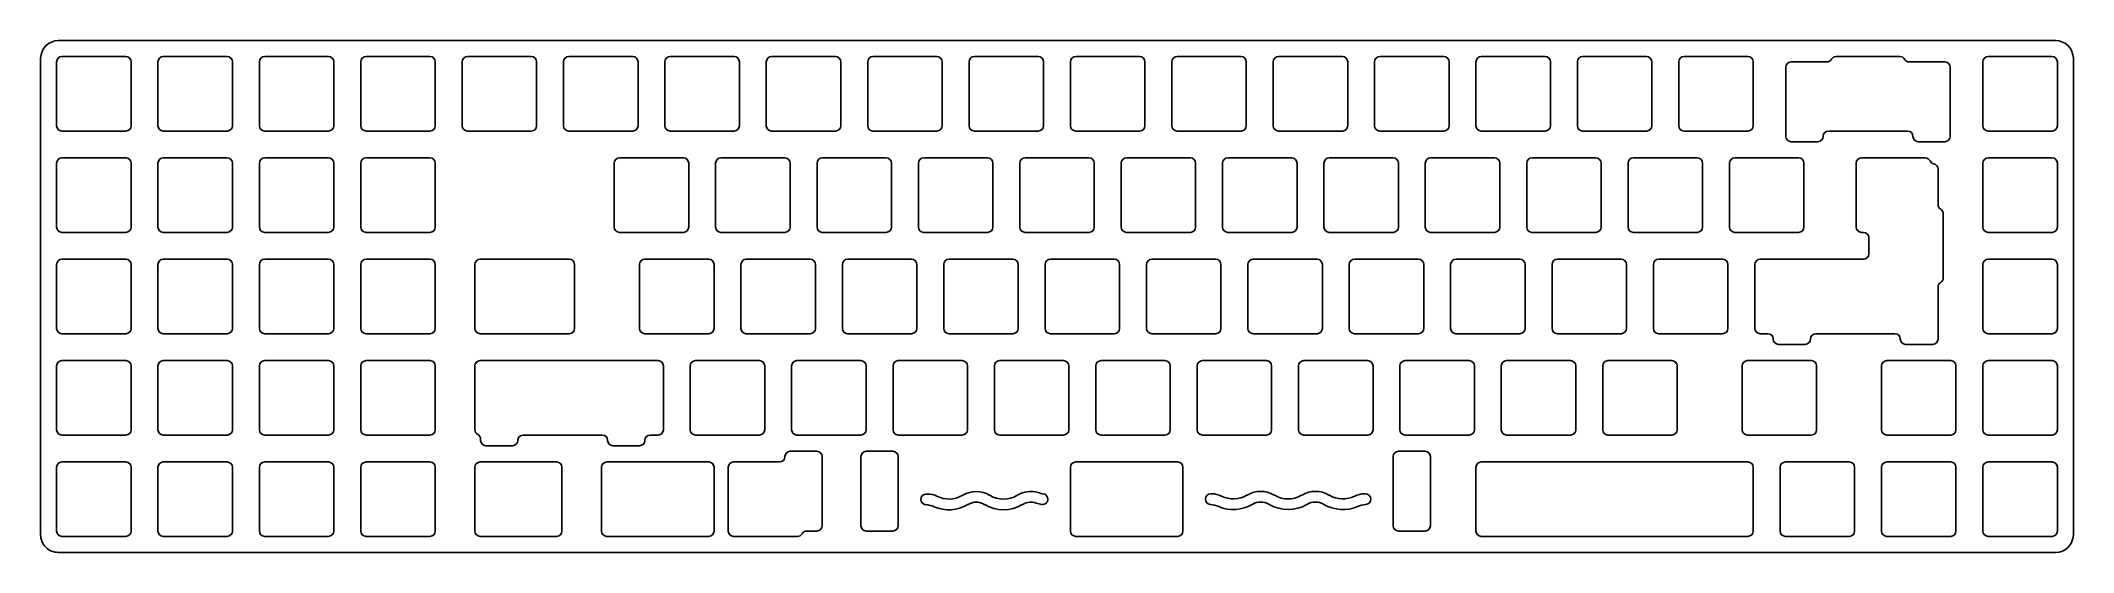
# Model space of a CAD drawing. Extents: x -23 to 359, y -188 to -91.
import ezdxf

# ---------------------------------------------------------------- set-up
doc = ezdxf.new("R2010")
doc.units = 0
doc.header["$MEASUREMENT"] = 0
doc.layers.get('0').update_dxf_attribs({"linetype": 'CONTINUOUS'})

msp = doc.modelspace()

# ---------------------------------------------------------------- linework, layer by layer
at = {"color": 0}
for p, q in [((-19.55, -91.32), (355.78, -91.32)), ((-22.86, -184.22), (-22.86, -94.63)), ((-19.86, -95.32), (-19.86, -107.32)), ((-6.86, -94.32), (-18.86, -94.32)), ((-5.86, -107.32), (-5.86, -95.32)), ((-0.81, -95.32), (-0.81, -107.32)), ((12.19, -94.32), (0.19, -94.32)), ((13.19, -107.32), (13.19, -95.32)), ((18.24, -95.32), (18.24, -107.32)), ((31.24, -94.32), (19.24, -94.32)), ((32.24, -107.32), (32.24, -95.32)), ((37.29, -95.32), (37.29, -107.32)), ((50.29, -94.32), (38.29, -94.32)), ((51.29, -107.32), (51.29, -95.32)), ((56.34, -95.32), (56.34, -107.32)), ((69.34, -94.32), (57.34, -94.32)), ((70.34, -107.32), (70.34, -95.32)), ((75.39, -95.32), (75.39, -107.32)), ((88.39, -94.32), (76.39, -94.32)), ((89.39, -107.32), (89.39, -95.32)), ((94.44, -107.32), (94.44, -95.32)), ((95.44, -94.32), (107.44, -94.32)), ((108.44, -95.32), (108.44, -107.32)), ((113.49, -95.32), (113.49, -107.32)), ((126.49, -94.32), (114.49, -94.32)), ((127.49, -107.32), (127.49, -95.32)), ((132.54, -95.32), (132.54, -107.32)), ((145.54, -94.32), (133.54, -94.32)), ((146.54, -107.32), (146.54, -95.32)), ((151.59, -95.32), (151.59, -107.32)), ((164.59, -94.32), (152.59, -94.32)), ((165.59, -107.32), (165.59, -95.32)), ((170.64, -95.32), (170.64, -107.32)), ((183.64, -94.32), (171.64, -94.32)), ((184.64, -107.32), (184.64, -95.32)), ((189.69, -95.32), (189.69, -107.32)), ((202.69, -94.32), (190.69, -94.32)), ((203.69, -107.32), (203.69, -95.32)), ((208.74, -95.32), (208.74, -107.32)), ((221.74, -94.32), (209.74, -94.32)), ((222.74, -107.32), (222.74, -95.32)), ((227.79, -107.32), (227.79, -95.32)), ((228.79, -94.32), (240.79, -94.32)), ((241.79, -95.32), (241.79, -107.32)), ((246.84, -95.32), (246.84, -107.32)), ((259.84, -94.32), (247.84, -94.32)), ((260.84, -107.32), (260.84, -95.32)), ((265.89, -95.32), (265.89, -107.32)), ((278.89, -94.32), (266.89, -94.32)), ((279.89, -107.32), (279.89, -95.32)), ((284.94, -95.32), (284.94, -107.32)), ((297.94, -94.32), (285.94, -94.32)), ((298.94, -107.32), (298.94, -95.32)), ((312.78, -95.32), (306.08, -95.32)), ((326.52, -94.32), (314.52, -94.32)), ((334.95, -95.32), (328.25, -95.32)), ((342.09, -107.32), (342.09, -95.32)), ((343.09, -94.32), (355.09, -94.32)), ((356.09, -95.32), (356.09, -107.32)), ((359.09, -94.63), (359.09, -184.22)), ((305.08, -96.32), (305.08, -109.32)), ((335.95, -109.32), (335.95, -96.32)), ((-18.86, -108.32), (-6.86, -108.32)), ((0.19, -108.32), (12.19, -108.32)), ((19.24, -108.32), (31.24, -108.32)), ((38.29, -108.32), (50.29, -108.32)), ((57.34, -108.32), (69.34, -108.32)), ((76.39, -108.32), (88.39, -108.32)), ((107.44, -108.32), (95.44, -108.32)), ((114.49, -108.32), (126.49, -108.32)), ((133.54, -108.32), (145.54, -108.32)), ((152.59, -108.32), (164.59, -108.32)), ((171.64, -108.32), (183.64, -108.32)), ((190.69, -108.32), (202.69, -108.32)), ((209.74, -108.32), (221.74, -108.32)), ((240.79, -108.32), (228.79, -108.32)), ((247.84, -108.32), (259.84, -108.32)), ((266.89, -108.32), (278.89, -108.32)), ((285.94, -108.32), (297.94, -108.32)), ((306.08, -110.32), (311.08, -110.32)), ((313.08, -108.32), (327.95, -108.32)), ((329.95, -110.32), (334.95, -110.32)), ((355.09, -108.32), (343.09, -108.32)), ((-19.86, -114.37), (-19.86, -126.37)), ((-6.86, -113.37), (-18.86, -113.37)), ((-5.86, -126.37), (-5.86, -114.37)), ((-0.81, -114.37), (-0.81, -126.37)), ((12.19, -113.37), (0.19, -113.37)), ((13.19, -126.37), (13.19, -114.37)), ((18.24, -114.37), (18.24, -126.37)), ((31.24, -113.37), (19.24, -113.37)), ((32.24, -126.37), (32.24, -114.37)), ((37.29, -114.37), (37.29, -126.37)), ((50.29, -113.37), (38.29, -113.37)), ((51.29, -126.37), (51.29, -114.37)), ((84.92, -114.37), (84.92, -126.37)), ((97.92, -113.37), (85.92, -113.37)), ((98.92, -126.37), (98.92, -114.37)), ((103.97, -126.37), (103.97, -114.37)), ((104.97, -113.37), (116.97, -113.37)), ((117.97, -114.37), (117.97, -126.37)), ((123.02, -126.37), (123.02, -114.37)), ((124.02, -113.37), (136.02, -113.37)), ((137.02, -114.37), (137.02, -126.37)), ((142.07, -114.37), (142.07, -126.37)), ((155.07, -113.37), (143.07, -113.37)), ((156.07, -126.37), (156.07, -114.37)), ((161.12, -126.37), (161.12, -114.37)), ((162.12, -113.37), (174.12, -113.37)), ((175.12, -114.37), (175.12, -126.37)), ((180.17, -126.37), (180.17, -114.37)), ((181.17, -113.37), (193.17, -113.37)), ((194.17, -114.37), (194.17, -126.37)), ((199.22, -126.37), (199.22, -114.37)), ((200.22, -113.37), (212.22, -113.37)), ((213.22, -114.37), (213.22, -126.37)), ((218.27, -126.37), (218.27, -114.37)), ((219.27, -113.37), (231.27, -113.37)), ((232.27, -114.37), (232.27, -126.37)), ((237.32, -114.37), (237.32, -126.37)), ((250.32, -113.37), (238.32, -113.37)), ((251.32, -126.37), (251.32, -114.37)), ((256.37, -114.37), (256.37, -126.37)), ((269.37, -113.37), (257.37, -113.37)), ((270.37, -126.37), (270.37, -114.37)), ((275.42, -114.37), (275.42, -126.37)), ((288.42, -113.37), (276.42, -113.37)), ((289.42, -126.37), (289.42, -114.37)), ((294.47, -114.37), (294.47, -126.37)), ((307.47, -113.37), (295.47, -113.37)), ((308.47, -126.37), (308.47, -114.37)), ((318.28, -114.37), (318.28, -126.37)), ((331.28, -113.37), (319.28, -113.37)), ((342.09, -114.37), (342.09, -126.37)), ((355.09, -113.37), (343.09, -113.37)), ((356.09, -126.37), (356.09, -114.37)), ((333.66, -122.17), (333.66, -115.46)), ((334.66, -135.9), (334.66, -123.9)), ((-18.86, -127.37), (-6.86, -127.37)), ((0.19, -127.37), (12.19, -127.37)), ((19.24, -127.37), (31.24, -127.37)), ((38.29, -127.37), (50.29, -127.37)), ((85.92, -127.37), (97.92, -127.37)), ((116.97, -127.37), (104.97, -127.37)), ((136.02, -127.37), (124.02, -127.37)), ((143.07, -127.37), (155.07, -127.37)), ((174.12, -127.37), (162.12, -127.37)), ((193.17, -127.37), (181.17, -127.37)), ((212.22, -127.37), (200.22, -127.37)), ((231.27, -127.37), (219.27, -127.37)), ((238.32, -127.37), (250.32, -127.37)), ((257.37, -127.37), (269.37, -127.37)), ((276.42, -127.37), (288.42, -127.37)), ((295.47, -127.37), (307.47, -127.37)), ((319.28, -127.37), (319.66, -127.37)), ((320.66, -128.37), (320.66, -131.42)), ((343.09, -127.37), (355.09, -127.37)), ((-19.86, -133.42), (-19.86, -145.42)), ((-6.86, -132.42), (-18.86, -132.42)), ((-5.86, -145.42), (-5.86, -133.42)), ((-0.81, -133.42), (-0.81, -145.42)), ((12.19, -132.42), (0.19, -132.42)), ((13.19, -145.42), (13.19, -133.42)), ((18.24, -133.42), (18.24, -145.42)), ((31.24, -132.42), (19.24, -132.42)), ((32.24, -145.42), (32.24, -133.42)), ((37.29, -133.42), (37.29, -145.42)), ((50.29, -132.42), (38.29, -132.42)), ((51.29, -145.42), (51.29, -133.42)), ((58.72, -145.42), (58.72, -133.42)), ((59.72, -132.42), (76.48, -132.42)), ((77.48, -133.42), (77.48, -145.42)), ((89.68, -133.42), (89.68, -145.42)), ((102.68, -132.42), (90.68, -132.42)), ((103.68, -145.42), (103.68, -133.42)), ((108.73, -133.42), (108.73, -145.42)), ((121.73, -132.42), (109.73, -132.42)), ((122.73, -145.42), (122.73, -133.42)), ((127.78, -133.42), (127.78, -145.42)), ((140.78, -132.42), (128.78, -132.42)), ((141.78, -145.42), (141.78, -133.42)), ((146.83, -145.42), (146.83, -133.42)), ((147.83, -132.42), (159.83, -132.42)), ((160.83, -133.42), (160.83, -145.42)), ((165.88, -133.42), (165.88, -145.42)), ((178.88, -132.42), (166.88, -132.42)), ((179.88, -145.42), (179.88, -133.42)), ((184.93, -133.42), (184.93, -145.42)), ((197.93, -132.42), (185.93, -132.42)), ((198.93, -145.42), (198.93, -133.42)), ((203.98, -133.42), (203.98, -145.42)), ((216.98, -132.42), (204.98, -132.42)), ((217.98, -145.42), (217.98, -133.42)), ((223.03, -145.42), (223.03, -133.42)), ((224.03, -132.42), (236.03, -132.42)), ((237.03, -133.42), (237.03, -145.42)), ((242.08, -145.42), (242.08, -133.42)), ((243.08, -132.42), (255.08, -132.42)), ((256.08, -133.42), (256.08, -145.42)), ((261.13, -133.42), (261.13, -145.42)), ((274.13, -132.42), (262.13, -132.42)), ((275.13, -145.42), (275.13, -133.42)), ((280.18, -133.42), (280.18, -145.42)), ((293.18, -132.42), (281.18, -132.42)), ((294.18, -145.42), (294.18, -133.42)), ((299.23, -133.42), (299.23, -145.42)), ((319.66, -132.42), (300.23, -132.42)), ((342.09, -133.42), (342.09, -145.42)), ((355.09, -132.42), (343.09, -132.42)), ((356.09, -145.42), (356.09, -133.42)), ((333.66, -147.42), (333.66, -137.63)), ((-18.86, -146.42), (-6.86, -146.42)), ((0.19, -146.42), (12.19, -146.42)), ((19.24, -146.42), (31.24, -146.42)), ((38.29, -146.42), (50.29, -146.42)), ((76.48, -146.42), (59.72, -146.42)), ((90.68, -146.42), (102.68, -146.42)), ((109.73, -146.42), (121.73, -146.42)), ((128.78, -146.42), (140.78, -146.42)), ((159.83, -146.42), (147.83, -146.42)), ((166.88, -146.42), (178.88, -146.42)), ((185.93, -146.42), (197.93, -146.42)), ((204.98, -146.42), (216.98, -146.42)), ((236.03, -146.42), (224.03, -146.42)), ((255.08, -146.42), (243.08, -146.42)), ((262.13, -146.42), (274.13, -146.42)), ((281.18, -146.42), (293.18, -146.42)), ((300.23, -146.42), (301.7, -146.42)), ((303.7, -148.42), (308.7, -148.42)), ((310.7, -146.42), (325.57, -146.42)), ((327.57, -148.42), (332.57, -148.42)), ((332.57, -148.42), (332.66, -148.42)), ((343.09, -146.42), (355.09, -146.42)), ((-19.86, -152.47), (-19.86, -164.47)), ((-6.86, -151.47), (-18.86, -151.47)), ((-5.86, -164.47), (-5.86, -152.47)), ((-0.81, -152.47), (-0.81, -164.47)), ((12.19, -151.47), (0.19, -151.47)), ((13.19, -164.47), (13.19, -152.47)), ((18.24, -152.47), (18.24, -164.47)), ((31.24, -151.47), (19.24, -151.47)), ((32.24, -164.47), (32.24, -152.47)), ((37.29, -152.47), (37.29, -164.47)), ((50.29, -151.47), (38.29, -151.47)), ((51.29, -164.47), (51.29, -152.47)), ((58.72, -152.47), (58.72, -164.47)), ((93.15, -151.47), (59.72, -151.47)), ((94.15, -164.47), (94.15, -152.47)), ((99.2, -152.47), (99.2, -164.47)), ((112.2, -151.47), (100.2, -151.47)), ((113.2, -164.47), (113.2, -152.47)), ((118.25, -152.47), (118.25, -164.47)), ((131.25, -151.47), (119.25, -151.47)), ((132.25, -164.47), (132.25, -152.47)), ((137.3, -152.47), (137.3, -164.47)), ((150.3, -151.47), (138.3, -151.47)), ((151.3, -164.47), (151.3, -152.47)), ((156.35, -152.47), (156.35, -164.47)), ((169.35, -151.47), (157.35, -151.47)), ((170.35, -164.47), (170.35, -152.47)), ((175.4, -152.47), (175.4, -164.47)), ((188.4, -151.47), (176.4, -151.47)), ((189.4, -164.47), (189.4, -152.47)), ((194.45, -152.47), (194.45, -164.47)), ((207.45, -151.47), (195.45, -151.47)), ((208.45, -164.47), (208.45, -152.47)), ((213.5, -152.47), (213.5, -164.47)), ((226.5, -151.47), (214.5, -151.47)), ((227.5, -164.47), (227.5, -152.47)), ((232.55, -152.47), (232.55, -164.47)), ((245.55, -151.47), (233.55, -151.47)), ((246.55, -164.47), (246.55, -152.47)), ((251.6, -152.47), (251.6, -164.47)), ((264.6, -151.47), (252.6, -151.47)), ((265.6, -164.47), (265.6, -152.47)), ((270.65, -152.47), (270.65, -164.47)), ((283.65, -151.47), (271.65, -151.47)), ((284.65, -164.47), (284.65, -152.47)), ((296.85, -152.47), (296.85, -164.47)), ((309.85, -151.47), (297.85, -151.47)), ((310.85, -164.47), (310.85, -152.47)), ((323.04, -152.47), (323.04, -164.47)), ((336.04, -151.47), (324.04, -151.47)), ((337.04, -164.47), (337.04, -152.47)), ((342.09, -152.47), (342.09, -164.47)), ((355.09, -151.47), (343.09, -151.47)), ((356.09, -164.47), (356.09, -152.47)), ((-18.86, -165.47), (-6.86, -165.47)), ((0.19, -165.47), (12.19, -165.47)), ((19.24, -165.47), (31.24, -165.47)), ((38.29, -165.47), (50.29, -165.47)), ((59.81, -166.25), (59.81, -166.47)), ((60.81, -167.47), (65.81, -167.47)), ((67.81, -165.47), (82.68, -165.47)), ((84.68, -167.47), (89.68, -167.47)), ((91.68, -165.47), (93.15, -165.47)), ((100.2, -165.47), (112.2, -165.47)), ((119.25, -165.47), (131.25, -165.47)), ((138.3, -165.47), (150.3, -165.47)), ((157.35, -165.47), (169.35, -165.47)), ((176.4, -165.47), (188.4, -165.47)), ((195.45, -165.47), (207.45, -165.47)), ((214.5, -165.47), (226.5, -165.47)), ((233.55, -165.47), (245.55, -165.47)), ((252.6, -165.47), (264.6, -165.47)), ((271.65, -165.47), (283.65, -165.47)), ((297.85, -165.47), (309.85, -165.47)), ((324.04, -165.47), (336.04, -165.47)), ((343.09, -165.47), (355.09, -165.47)), ((-19.86, -171.52), (-19.86, -183.52)), ((-6.86, -170.52), (-18.86, -170.52)), ((-5.86, -183.52), (-5.86, -171.52)), ((-0.81, -171.52), (-0.81, -183.52)), ((12.19, -170.52), (0.19, -170.52)), ((13.19, -183.52), (13.19, -171.52)), ((18.24, -171.52), (18.24, -183.52)), ((31.24, -170.52), (19.24, -170.52)), ((32.24, -183.52), (32.24, -171.52)), ((37.29, -171.52), (37.29, -183.52)), ((50.29, -170.52), (38.29, -170.52)), ((51.29, -183.52), (51.29, -171.52)), ((58.72, -171.52), (58.72, -183.52)), ((74.1, -170.52), (59.72, -170.52)), ((75.1, -183.52), (75.1, -171.52)), ((82.53, -171.52), (82.53, -183.52)), ((102.68, -170.52), (83.53, -170.52)), ((103.68, -183.52), (103.68, -171.52)), ((106.35, -171.52), (106.35, -183.52)), ((115.99, -170.52), (107.35, -170.52)), ((122.99, -168.52), (117.99, -168.52)), ((123.99, -182.52), (123.99, -169.52)), ((131.28, -182.52), (131.28, -169.52)), ((132.28, -168.52), (137.28, -168.52)), ((138.28, -169.52), (138.28, -182.52)), ((170.64, -171.52), (170.64, -183.52)), ((190.78, -170.52), (171.64, -170.52)), ((191.78, -183.52), (191.78, -171.52)), ((231.28, -169.52), (231.28, -182.52)), ((237.28, -168.52), (232.28, -168.52)), ((238.28, -182.52), (238.28, -169.52)), ((246.84, -171.52), (246.84, -183.52)), ((297.94, -170.52), (247.84, -170.52)), ((298.94, -183.52), (298.94, -171.52)), ((303.99, -171.52), (303.99, -183.52)), ((316.99, -170.52), (304.99, -170.52)), ((317.99, -183.52), (317.99, -171.52)), ((323.04, -171.52), (323.04, -183.52)), ((336.04, -170.52), (324.04, -170.52)), ((337.04, -183.52), (337.04, -171.52)), ((342.09, -171.52), (342.09, -183.52)), ((355.09, -170.52), (343.09, -170.52)), ((356.09, -183.52), (356.09, -171.52)), ((143.53, -176.56), (143.77, -176.56)), ((150.32, -176.83), (150.42, -176.78)), ((151.43, -178.5), (151.33, -178.56)), ((154.54, -178.56), (154.45, -178.5)), ((155.46, -176.78), (155.55, -176.83)), ((160.6, -176.83), (160.69, -176.78)), ((161.7, -178.5), (161.61, -178.56)), ((196.99, -176.52), (197.23, -176.52)), ((203.79, -176.8), (203.88, -176.74)), ((204.89, -178.47), (204.8, -178.52)), ((208.01, -178.52), (207.92, -178.47)), ((208.92, -176.74), (209.02, -176.8)), ((214.06, -176.8), (214.15, -176.74)), ((215.16, -178.47), (215.07, -178.52)), ((218.28, -178.52), (218.19, -178.47)), ((219.2, -176.74), (219.29, -176.8)), ((225.85, -176.52), (226.08, -176.52)), ((-18.86, -184.52), (-6.86, -184.52)), ((0.19, -184.52), (12.19, -184.52)), ((19.24, -184.52), (31.24, -184.52)), ((38.29, -184.52), (50.29, -184.52)), ((59.72, -184.52), (74.1, -184.52)), ((83.53, -184.52), (102.68, -184.52)), ((107.35, -184.52), (119.35, -184.52)), ((121.08, -183.52), (122.99, -183.52)), ((137.28, -183.52), (132.28, -183.52)), ((171.64, -184.52), (190.78, -184.52)), ((232.28, -183.52), (237.28, -183.52)), ((247.84, -184.52), (297.94, -184.52)), ((304.99, -184.52), (316.99, -184.52)), ((324.04, -184.52), (336.04, -184.52)), ((343.09, -184.52), (355.09, -184.52)), ((355.78, -187.52), (-19.55, -187.52))]:
    msp.add_line(p, q, dxfattribs=at)
for centre, radius, start, end in [((-19.55, -94.63), 3.31, 90, 180), ((355.78, -94.63), 3.31, 0, 90), ((-18.86, -95.32), 1, 90, 180), ((-6.86, -95.32), 1, 0, 90), ((0.19, -95.32), 1, 90, 180), ((12.19, -95.32), 1, 0, 90), ((19.24, -95.32), 1, 90, 180), ((31.24, -95.32), 1, 0, 90), ((38.29, -95.32), 1, 90, 180), ((50.29, -95.32), 1, 0, 90), ((57.34, -95.32), 1, 90, 180), ((69.34, -95.32), 1, 0, 90), ((76.39, -95.32), 1, 90, 180), ((88.39, -95.32), 1, 0, 90), ((95.44, -95.32), 1, 90, 180), ((107.44, -95.32), 1, 0, 90), ((114.49, -95.32), 1, 90, 180), ((126.49, -95.32), 1, 0, 90), ((133.54, -95.32), 1, 90, 180), ((145.54, -95.32), 1, 0, 90), ((152.59, -95.32), 1, 90, 180), ((164.59, -95.32), 1, 0, 90), ((171.64, -95.32), 1, 90, 180), ((183.64, -95.32), 1, 0, 90), ((190.69, -95.32), 1, 90, 180), ((202.69, -95.32), 1, 0, 90), ((209.74, -95.32), 1, 90, 180), ((221.74, -95.32), 1, 0, 90), ((228.79, -95.32), 1, 90, 180), ((240.79, -95.32), 1, 0, 90), ((247.84, -95.32), 1, 90, 180), ((259.84, -95.32), 1, 0, 90), ((266.89, -95.32), 1, 90, 180), ((278.89, -95.32), 1, 0, 90), ((285.94, -95.32), 1, 90, 180), ((297.94, -95.32), 1, 0, 90), ((306.08, -96.32), 1, 90, 180), ((312.78, -94.32), 1, 270, 330), ((314.52, -95.32), 1, 90, 150), ((326.52, -95.32), 1, 30, 90), ((328.25, -94.32), 1, 210, 270), ((334.95, -96.32), 1, 0, 90), ((343.09, -95.32), 1, 90, 180), ((355.09, -95.32), 1, 0, 90), ((-18.86, -107.32), 1, 180, 270), ((-6.86, -107.32), 1, 270, 0), ((0.19, -107.32), 1, 180, 270), ((12.19, -107.32), 1, 270, 0), ((19.24, -107.32), 1, 180, 270), ((31.24, -107.32), 1, 270, 0), ((38.29, -107.32), 1, 180, 270), ((50.29, -107.32), 1, 270, 0), ((57.34, -107.32), 1, 180, 270), ((69.34, -107.32), 1, 270, 0), ((76.39, -107.32), 1, 180, 270), ((88.39, -107.32), 1, 270, 0), ((95.44, -107.32), 1, 180, 270), ((107.44, -107.32), 1, 270, 0), ((114.49, -107.32), 1, 180, 270), ((126.49, -107.32), 1, 270, 0), ((133.54, -107.32), 1, 180, 270), ((145.54, -107.32), 1, 270, 0), ((152.59, -107.32), 1, 180, 270), ((164.59, -107.32), 1, 270, 0), ((171.64, -107.32), 1, 180, 270), ((183.64, -107.32), 1, 270, 0), ((190.69, -107.32), 1, 180, 270), ((202.69, -107.32), 1, 270, 0), ((209.74, -107.32), 1, 180, 270), ((221.74, -107.32), 1, 270, 0), ((228.79, -107.32), 1, 180, 270), ((240.79, -107.32), 1, 270, 0), ((247.84, -107.32), 1, 180, 270), ((259.84, -107.32), 1, 270, 0), ((266.89, -107.32), 1, 180, 270), ((278.89, -107.32), 1, 270, 0), ((285.94, -107.32), 1, 180, 270), ((297.94, -107.32), 1, 270, 0), ((306.08, -109.32), 1, 180, 270), ((311.08, -109.32), 1, 270, 0), ((313.08, -109.32), 1, 90, 180), ((327.95, -109.32), 1, 0, 90), ((329.95, -109.32), 1, 180, 270), ((334.95, -109.32), 1, 270, 0), ((343.09, -107.32), 1, 180, 270), ((355.09, -107.32), 1, 270, 0), ((-18.86, -114.37), 1, 90, 180), ((-6.86, -114.37), 1, 0, 90), ((0.19, -114.37), 1, 90, 180), ((12.19, -114.37), 1, 0, 90), ((19.24, -114.37), 1, 90, 180), ((31.24, -114.37), 1, 0, 90), ((38.29, -114.37), 1, 90, 180), ((50.29, -114.37), 1, 0, 90), ((85.92, -114.37), 1, 90, 180), ((97.92, -114.37), 1, 0, 90), ((104.97, -114.37), 1, 90, 180), ((116.97, -114.37), 1, 0, 90), ((124.02, -114.37), 1, 90, 180), ((136.02, -114.37), 1, 0, 90), ((143.07, -114.37), 1, 90, 180), ((155.07, -114.37), 1, 0, 90), ((162.12, -114.37), 1, 90, 180), ((174.12, -114.37), 1, 0, 90), ((181.17, -114.37), 1, 90, 180), ((193.17, -114.37), 1, 0, 90), ((200.22, -114.37), 1, 90, 180), ((212.22, -114.37), 1, 0, 90), ((219.27, -114.37), 1, 90, 180), ((231.27, -114.37), 1, 0, 90), ((238.32, -114.37), 1, 90, 180), ((250.32, -114.37), 1, 0, 90), ((257.37, -114.37), 1, 90, 180), ((269.37, -114.37), 1, 0, 90), ((276.42, -114.37), 1, 90, 180), ((288.42, -114.37), 1, 0, 90), ((295.47, -114.37), 1, 90, 180), ((307.47, -114.37), 1, 0, 90), ((319.28, -114.37), 1, 90, 180), ((331.28, -114.37), 1, 25.7316, 90), ((333.08, -113.5), 1, 205.7316, 257.8652), ((332.66, -115.46), 1, 0, 77.8652), ((343.09, -114.37), 1, 90, 180), ((355.09, -114.37), 1, 0, 90), ((334.66, -122.17), 1, 180, 240), ((333.66, -123.9), 1, 0, 60), ((-18.86, -126.37), 1, 180, 270), ((-6.86, -126.37), 1, 270, 0), ((0.19, -126.37), 1, 180, 270), ((12.19, -126.37), 1, 270, 0), ((19.24, -126.37), 1, 180, 270), ((31.24, -126.37), 1, 270, 0), ((38.29, -126.37), 1, 180, 270), ((50.29, -126.37), 1, 270, 0), ((85.92, -126.37), 1, 180, 270), ((97.92, -126.37), 1, 270, 0), ((104.97, -126.37), 1, 180, 270), ((116.97, -126.37), 1, 270, 0), ((124.02, -126.37), 1, 180, 270), ((136.02, -126.37), 1, 270, 0), ((143.07, -126.37), 1, 180, 270), ((155.07, -126.37), 1, 270, 0), ((162.12, -126.37), 1, 180, 270), ((174.12, -126.37), 1, 270, 0), ((181.17, -126.37), 1, 180, 270), ((193.17, -126.37), 1, 270, 0), ((200.22, -126.37), 1, 180, 270), ((212.22, -126.37), 1, 270, 0), ((219.27, -126.37), 1, 180, 270), ((231.27, -126.37), 1, 270, 0), ((238.32, -126.37), 1, 180, 270), ((250.32, -126.37), 1, 270, 0), ((257.37, -126.37), 1, 180, 270), ((269.37, -126.37), 1, 270, 0), ((276.42, -126.37), 1, 180, 270), ((288.42, -126.37), 1, 270, 0), ((295.47, -126.37), 1, 180, 270), ((307.47, -126.37), 1, 270, 0), ((319.28, -126.37), 1, 180, 270), ((319.66, -128.37), 1, 0, 90), ((343.09, -126.37), 1, 180, 270), ((355.09, -126.37), 1, 270, 0), ((-18.86, -133.42), 1, 90, 180), ((-6.86, -133.42), 1, 0, 90), ((0.19, -133.42), 1, 90, 180), ((12.19, -133.42), 1, 0, 90), ((19.24, -133.42), 1, 90, 180), ((31.24, -133.42), 1, 0, 90), ((38.29, -133.42), 1, 90, 180), ((50.29, -133.42), 1, 0, 90), ((59.72, -133.42), 1, 90, 180), ((76.48, -133.42), 1, 0, 90), ((90.68, -133.42), 1, 90, 180), ((102.68, -133.42), 1, 0, 90), ((109.73, -133.42), 1, 90, 180), ((121.73, -133.42), 1, 0, 90), ((128.78, -133.42), 1, 90, 180), ((140.78, -133.42), 1, 0, 90), ((147.83, -133.42), 1, 90, 180), ((159.83, -133.42), 1, 0, 90), ((166.88, -133.42), 1, 90, 180), ((178.88, -133.42), 1, 0, 90), ((185.93, -133.42), 1, 90, 180), ((197.93, -133.42), 1, 0, 90), ((204.98, -133.42), 1, 90, 180), ((216.98, -133.42), 1, 0, 90), ((224.03, -133.42), 1, 90, 180), ((236.03, -133.42), 1, 0, 90), ((243.08, -133.42), 1, 90, 180), ((255.08, -133.42), 1, 0, 90), ((262.13, -133.42), 1, 90, 180), ((274.13, -133.42), 1, 0, 90), ((281.18, -133.42), 1, 90, 180), ((293.18, -133.42), 1, 0, 90), ((300.23, -133.42), 1, 90, 180), ((319.66, -131.42), 1, 270, 0), ((343.09, -133.42), 1, 90, 180), ((355.09, -133.42), 1, 0, 90), ((334.66, -137.63), 1, 120, 180), ((333.66, -135.9), 1, 300, 0), ((-18.86, -145.42), 1, 180, 270), ((-6.86, -145.42), 1, 270, 0), ((0.19, -145.42), 1, 180, 270), ((12.19, -145.42), 1, 270, 0), ((19.24, -145.42), 1, 180, 270), ((31.24, -145.42), 1, 270, 0), ((38.29, -145.42), 1, 180, 270), ((50.29, -145.42), 1, 270, 0), ((59.72, -145.42), 1, 180, 270), ((76.48, -145.42), 1, 270, 0), ((90.68, -145.42), 1, 180, 270), ((102.68, -145.42), 1, 270, 0), ((109.73, -145.42), 1, 180, 270), ((121.73, -145.42), 1, 270, 0), ((128.78, -145.42), 1, 180, 270), ((140.78, -145.42), 1, 270, 0), ((147.83, -145.42), 1, 180, 270), ((159.83, -145.42), 1, 270, 0), ((166.88, -145.42), 1, 180, 270), ((178.88, -145.42), 1, 270, 0), ((185.93, -145.42), 1, 180, 270), ((197.93, -145.42), 1, 270, 0), ((204.98, -145.42), 1, 180, 270), ((216.98, -145.42), 1, 270, 0), ((224.03, -145.42), 1, 180, 270), ((236.03, -145.42), 1, 270, 0), ((243.08, -145.42), 1, 180, 270), ((255.08, -145.42), 1, 270, 0), ((262.13, -145.42), 1, 180, 270), ((274.13, -145.42), 1, 270, 0), ((281.18, -145.42), 1, 180, 270), ((293.18, -145.42), 1, 270, 0), ((300.23, -145.42), 1, 180, 270), ((301.7, -147.42), 1, 0, 90), ((303.7, -147.42), 1, 180, 270), ((308.7, -147.42), 1, 270, 0), ((310.7, -147.42), 1, 90, 180), ((325.57, -147.42), 1, 0, 90), ((327.57, -147.42), 1, 180, 270), ((332.66, -147.42), 1, 270, 0), ((343.09, -145.42), 1, 180, 270), ((355.09, -145.42), 1, 270, 0), ((-18.86, -152.47), 1, 90, 180), ((-6.86, -152.47), 1, 0, 90), ((0.19, -152.47), 1, 90, 180), ((12.19, -152.47), 1, 0, 90), ((19.24, -152.47), 1, 90, 180), ((31.24, -152.47), 1, 0, 90), ((38.29, -152.47), 1, 90, 180), ((50.29, -152.47), 1, 0, 90), ((59.72, -152.47), 1, 90, 180), ((93.15, -152.47), 1, 0, 90), ((100.2, -152.47), 1, 90, 180), ((112.2, -152.47), 1, 0, 90), ((119.25, -152.47), 1, 90, 180), ((131.25, -152.47), 1, 0, 90), ((138.3, -152.47), 1, 90, 180), ((150.3, -152.47), 1, 0, 90), ((157.35, -152.47), 1, 90, 180), ((169.35, -152.47), 1, 0, 90), ((176.4, -152.47), 1, 90, 180), ((188.4, -152.47), 1, 0, 90), ((195.45, -152.47), 1, 90, 180), ((207.45, -152.47), 1, 0, 90), ((214.5, -152.47), 1, 90, 180), ((226.5, -152.47), 1, 0, 90), ((233.55, -152.47), 1, 90, 180), ((245.55, -152.47), 1, 0, 90), ((252.6, -152.47), 1, 90, 180), ((264.6, -152.47), 1, 0, 90), ((271.65, -152.47), 1, 90, 180), ((283.65, -152.47), 1, 0, 90), ((297.85, -152.47), 1, 90, 180), ((309.85, -152.47), 1, 0, 90), ((324.04, -152.47), 1, 90, 180), ((336.04, -152.47), 1, 0, 90), ((343.09, -152.47), 1, 90, 180), ((355.09, -152.47), 1, 0, 90), ((-18.86, -164.47), 1, 180, 270), ((-6.86, -164.47), 1, 270, 0), ((0.19, -164.47), 1, 180, 270), ((12.19, -164.47), 1, 270, 0), ((19.24, -164.47), 1, 180, 270), ((31.24, -164.47), 1, 270, 0), ((38.29, -164.47), 1, 180, 270), ((50.29, -164.47), 1, 270, 0), ((59.72, -164.47), 1, 180, 242.8385), ((58.81, -166.25), 1, 0, 62.8385), ((60.81, -166.47), 1, 180, 270), ((65.81, -166.47), 1, 270, 0), ((67.81, -166.47), 1, 90, 180), ((82.68, -166.47), 1, 0, 90), ((84.68, -166.47), 1, 180, 270), ((89.68, -166.47), 1, 270, 0), ((91.68, -166.47), 1, 90, 180), ((93.15, -164.47), 1, 270, 0), ((100.2, -164.47), 1, 180, 270), ((112.2, -164.47), 1, 270, 0), ((119.25, -164.47), 1, 180, 270), ((131.25, -164.47), 1, 270, 0), ((138.3, -164.47), 1, 180, 270), ((150.3, -164.47), 1, 270, 0), ((157.35, -164.47), 1, 180, 270), ((169.35, -164.47), 1, 270, 0), ((176.4, -164.47), 1, 180, 270), ((188.4, -164.47), 1, 270, 0), ((195.45, -164.47), 1, 180, 270), ((207.45, -164.47), 1, 270, 0), ((214.5, -164.47), 1, 180, 270), ((226.5, -164.47), 1, 270, 0), ((233.55, -164.47), 1, 180, 270), ((245.55, -164.47), 1, 270, 0), ((252.6, -164.47), 1, 180, 270), ((264.6, -164.47), 1, 270, 0), ((271.65, -164.47), 1, 180, 270), ((283.65, -164.47), 1, 270, 0), ((297.85, -164.47), 1, 180, 270), ((309.85, -164.47), 1, 270, 0), ((324.04, -164.47), 1, 180, 270), ((336.04, -164.47), 1, 270, 0), ((343.09, -164.47), 1, 180, 270), ((355.09, -164.47), 1, 270, 0), ((-18.86, -171.52), 1, 90, 180), ((-6.86, -171.52), 1, 0, 90), ((0.19, -171.52), 1, 90, 180), ((12.19, -171.52), 1, 0, 90), ((19.24, -171.52), 1, 90, 180), ((31.24, -171.52), 1, 0, 90), ((38.29, -171.52), 1, 90, 180), ((50.29, -171.52), 1, 0, 90), ((59.72, -171.52), 1, 90, 180), ((74.1, -171.52), 1, 0, 90), ((83.53, -171.52), 1, 90, 180), ((102.68, -171.52), 1, 0, 90), ((107.35, -171.52), 1, 90, 180), ((115.99, -169.52), 1, 270, 0), ((117.99, -169.52), 1, 90, 180), ((122.99, -169.52), 1, 0, 90), ((132.28, -169.52), 1, 90, 180), ((137.28, -169.52), 1, 0, 90), ((171.64, -171.52), 1, 90, 180), ((190.78, -171.52), 1, 0, 90), ((232.28, -169.52), 1, 90, 180), ((237.28, -169.52), 1, 0, 90), ((247.84, -171.52), 1, 90, 180), ((297.94, -171.52), 1, 0, 90), ((304.99, -171.52), 1, 90, 180), ((316.99, -171.52), 1, 0, 90), ((324.04, -171.52), 1, 90, 180), ((336.04, -171.52), 1, 0, 90), ((343.09, -171.52), 1, 90, 180), ((355.09, -171.52), 1, 0, 90), ((143.53, -177.56), 1, 90, 180), ((143.53, -177.56), 1, 180, 265.5804), ((143.07, -183.54), 5, 66.7644, 85.5804), ((143.77, -180.56), 4, 63.3593, 90), ((147.8, -172.51), 7, 246.7644, 300.2878), ((147.8, -172.51), 5, 243.3593, 300.2878), ((152.94, -181.09), 5, 59.7122, 120.2878), ((152.94, -181.09), 3, 59.7122, 120.2878), ((158.07, -172.51), 7, 239.7122, 300.2878), ((158.07, -172.51), 5, 239.7122, 300.2878), ((163.21, -181.09), 5, 74.1352, 120.2878), ((163.21, -181.09), 3, 70.4583, 120.2878), ((165.89, -173.55), 5, 250.4583, 262.8685), ((170.05, -157.05), 20, 254.1352, 257.1935), ((165.39, -177.52), 1, 262.8685, 359.9999), ((165.39, -177.52), 1, 359.9999, 77.1935), ((196.99, -177.52), 1, 90, 180), ((196.99, -177.52), 1, 180, 265.5804), ((196.53, -183.51), 5, 66.7643, 85.5804), ((197.23, -180.52), 4, 63.3593, 90), ((201.27, -172.48), 7, 246.7644, 300.2878), ((201.27, -172.48), 5, 243.3593, 300.2878), ((206.4, -181.06), 5, 59.7122, 120.2878), ((206.4, -181.06), 3, 59.7122, 120.2878), ((211.54, -172.48), 7, 239.7122, 300.2878), ((211.54, -172.48), 5, 239.7122, 300.2878), ((216.68, -181.06), 5, 59.7122, 120.2878), ((216.68, -181.06), 3, 59.7122, 120.2878), ((221.81, -172.48), 7, 239.7122, 293.2381), ((221.81, -172.48), 5, 239.7122, 296.6407), ((225.85, -180.52), 4, 90, 116.6407), ((226.55, -183.5), 5, 94.4449, 113.2381), ((226.08, -177.52), 1, 0, 90), ((226.08, -177.52), 1, 274.4449, 0), ((122.99, -182.52), 1, 270, 0), ((132.28, -182.52), 1, 180, 270), ((137.28, -182.52), 1, 270, 0), ((232.28, -182.52), 1, 180, 270), ((237.28, -182.52), 1, 270, 0), ((-19.55, -184.22), 3.31, 180.052, 270.052), ((-18.86, -183.52), 1, 180, 270), ((-6.86, -183.52), 1, 270, 0), ((0.19, -183.52), 1, 180, 270), ((12.19, -183.52), 1, 270, 0), ((19.24, -183.52), 1, 180, 270), ((31.24, -183.52), 1, 270, 0), ((38.29, -183.52), 1, 180, 270), ((50.29, -183.52), 1, 270, 0), ((59.72, -183.52), 1, 180, 270), ((74.1, -183.52), 1, 270, 0), ((83.53, -183.52), 1, 180, 270), ((102.68, -183.52), 1, 270, 0), ((107.35, -183.52), 1, 180, 270), ((119.35, -183.52), 1, 270, 330), ((121.08, -184.52), 1, 90, 150), ((171.64, -183.52), 1, 180, 270), ((190.78, -183.52), 1, 270, 0), ((247.84, -183.52), 1, 180, 270), ((297.94, -183.52), 1, 270, 0), ((304.99, -183.52), 1, 180, 270), ((316.99, -183.52), 1, 270, 0), ((324.04, -183.52), 1, 180, 270), ((336.04, -183.52), 1, 270, 0), ((343.09, -183.52), 1, 180, 270), ((355.09, -183.52), 1, 270, 0), ((355.78, -184.22), 3.31, 270, 0)]:
    msp.add_arc(centre, radius, start, end, dxfattribs=at)

doc.saveas('drawing.dxf')
